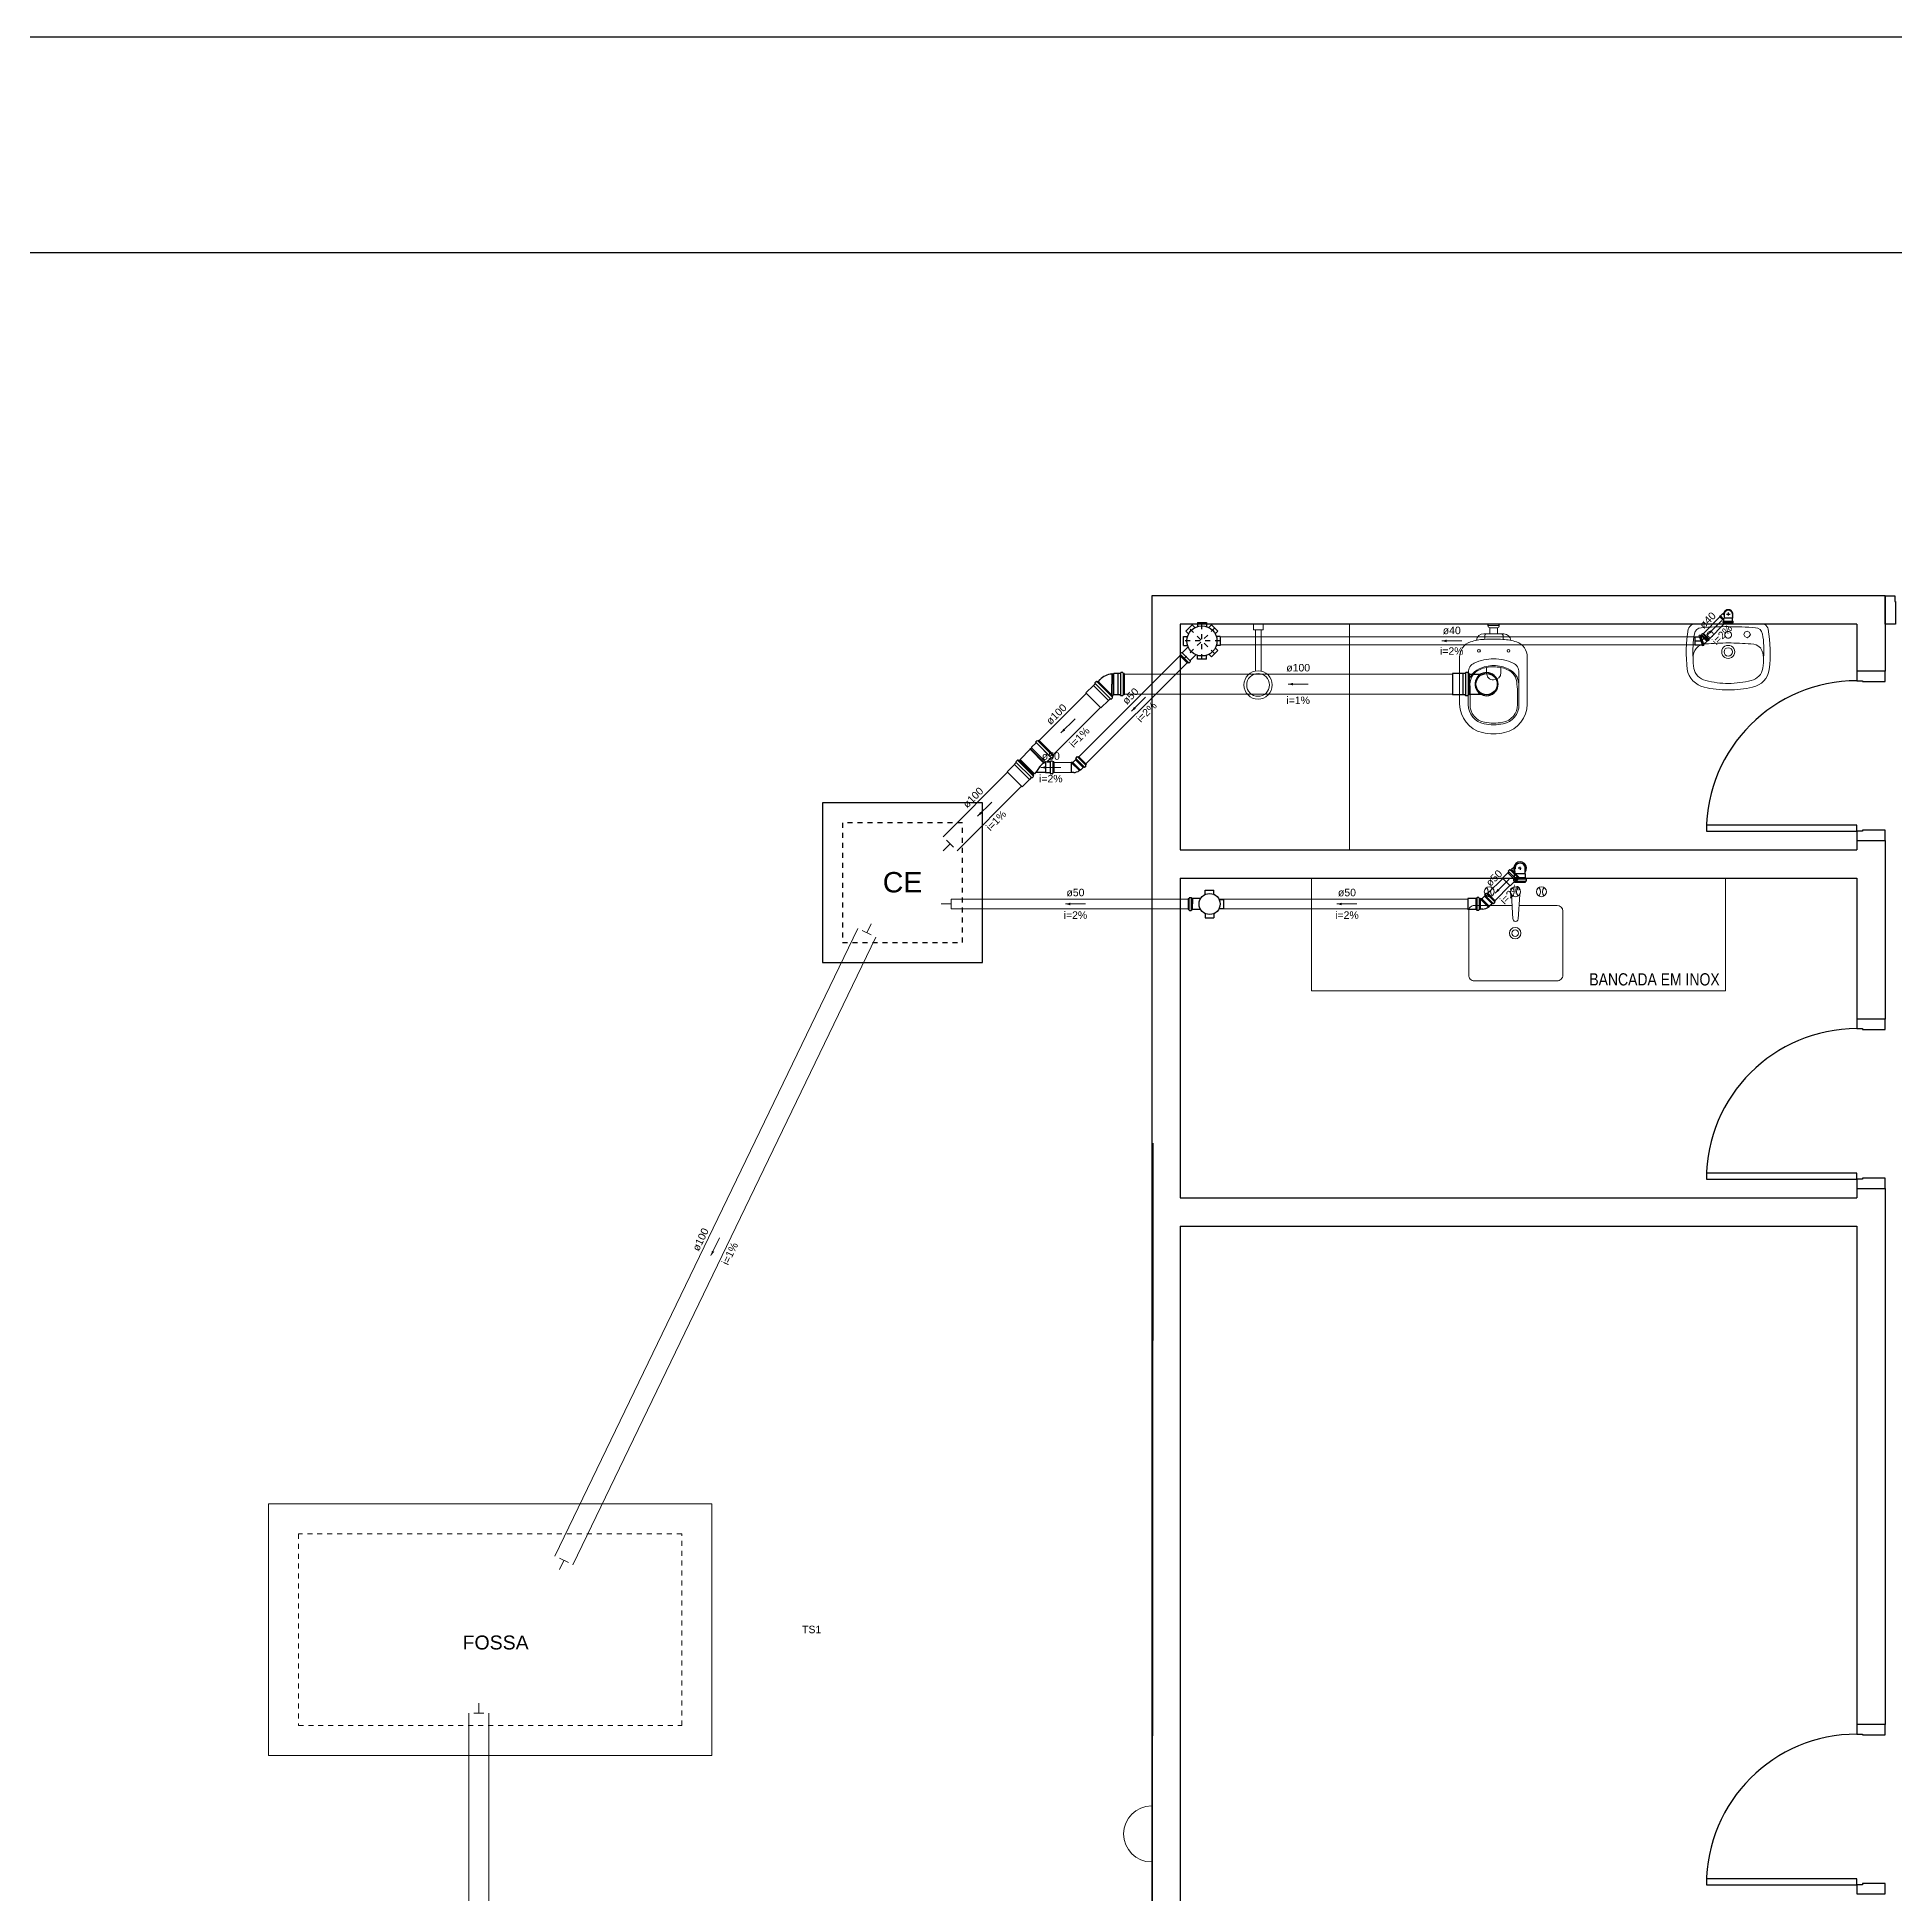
# Model space of a CAD drawing. Header units: millimetres. Extents: x 270 to 744, y -31 to 127.
# Drawn here: x 308.58 to 345.78, y 59.82 to 97.01 of the extents above; entities that cross this region are included whole.
import ezdxf

# ---------------------------------------------------------------- set-up
doc = ezdxf.new("R2010")
doc.units = ezdxf.units.MM
doc.header["$LTSCALE"] = 0.01
doc.header["$MEASUREMENT"] = 0
for name, pattern in [('DASHDOT', [25.4, 12.7, -6.35, 0, -6.35]), ('Dashed', [0.75, 0.5, -0.25]), ('DOT2', [3.175, 0, -3.175])]:
    doc.linetypes.add(name, pattern=pattern)
for name, color, linetype, lineweight in [('at_Entity', 7, 'Continuous', 9), ('Textos', 7, 'Continuous', 5), ('TQ-Condutos', 3, 'Continuous', 5), ('TQ-Conexões', 9, 'Continuous', 5), ('TQ-Sentido conduto', 9, 'Continuous', 5), ('TQ-Textos conduto', 7, 'Continuous', 5)]:
    doc.layers.add(name, color=color, linetype=linetype, lineweight=lineweight)
for name, color, linetype in [('FOLHA', 7, 'Continuous'), ('Layout_Equipamentos', 7, 'Continuous'), ('PAREDES', 8, 'Continuous'), ('PORTAS', 8, 'Continuous'), ('Simbolos', 5, 'Continuous'), ('Simbolos_int', 2, 'Continuous'), ('TEXTO01', 7, 'Continuous')]:
    doc.layers.add(name, color=color, linetype=linetype)
doc.styles.add('Arial', font='arial.ttf')
doc.styles.add('ArialNarrow', font='ARIALN.TTF')

# ---------------------------------------------------------------- blocks, each defined once
blk = doc.blocks.new('A3')
at = {"color": 15}
blk.add_lwpolyline([(0, 0), (420, 0), (420, 297), (0, 297)], close=True, dxfattribs=at)
at = {"color": 0}
blk.add_lwpolyline([(25, 10), (410, 10), (410, 287), (25, 287)], close=True, dxfattribs=at)

msp = doc.modelspace()

# ---------------------------------------------------------------- hatches: boundary and pattern name
at = {"layer": 'TQ-Sentido conduto', "linetype": 'Continuous'}
for points in [[(336.708, 84.914), (336.805, 84.888), (336.805, 84.94)], [(342.038, 85.04), (342.124, 85.09), (342.088, 85.126)], [(333.632, 84.048), (333.728, 84.022), (333.728, 84.074)], [(330.494, 83.505), (330.581, 83.555), (330.544, 83.592)], [(329.081, 83.072), (329.168, 83.122), (329.131, 83.158)], [(328.678, 82.379), (328.775, 82.353), (328.775, 82.405)], [(327.412, 81.403), (327.499, 81.453), (327.462, 81.489)], [(329.171, 79.644), (329.268, 79.618), (329.268, 79.67)], [(334.609, 79.644), (334.706, 79.618), (334.706, 79.67)], [(337.776, 79.86), (337.863, 79.91), (337.826, 79.947)], [(322.071, 72.6), (322.137, 72.676), (322.09, 72.698)]]:
    msp.add_hatch(color=256, dxfattribs=at).paths.add_polyline_path(points)

# ---------------------------------------------------------------- linework, layer by layer
at = {"layer": 'at_Entity'}
for p, q in [((330.901, 85.248), (330.901, 82.608)), ((330.901, 85.248), (330.901, 82.608)), ((334.857, 85.248), (334.857, 80.726)), ((337.632, 85.248), (337.871, 85.248)), ((337.636, 85.224), (337.859, 85.224)), ((341.732, 85.248), (342.45, 85.248)), ((342.211, 85.248), (342.92, 85.248)), ((342.45, 85.248), (343.176, 85.248)), ((337.951, 85.056), (337.552, 85.056)), ((337.568, 84.945), (337.568, 85.02)), ((337.672, 85.056), (337.672, 85.176)), ((337.672, 85.176), (337.823, 85.176)), ((337.823, 85.056), (337.823, 85.176)), ((337.935, 85.02), (337.935, 84.944)), ((342.043, 85.088), (342.019, 85.04)), ((342.019, 85.04), (342.043, 85)), ((342.083, 85.112), (342.043, 85.088)), ((342.043, 85), (342.083, 84.977)), ((342.131, 85.088), (342.083, 85.112)), ((342.083, 84.977), (342.131, 85)), ((342.147, 85.04), (342.131, 85.088)), ((342.131, 85), (342.147, 85.04)), ((342.777, 85.088), (342.761, 85.04)), ((342.761, 85.04), (342.777, 85)), ((342.825, 85.112), (342.777, 85.088)), ((342.777, 85), (342.825, 84.977)), ((342.865, 85.088), (342.825, 85.112)), ((342.825, 84.977), (342.865, 85)), ((342.888, 85.04), (342.865, 85.088)), ((342.865, 85), (342.888, 85.04)), ((337.066, 83.649), (337.066, 84.59)), ((338.421, 84.59), (338.421, 83.649)), ((337.606, 84.277), (337.606, 84.381)), ((337.893, 84.38), (337.893, 84.277)), ((330.901, 80.846), (330.901, 80.543)), ((330.901, 80.846), (330.901, 80.543)), ((330.901, 80.543), (330.901, 80.216)), ((330.901, 80.543), (330.901, 80.216)), ((330.901, 79.378), (330.901, 80.511)), ((330.901, 80.216), (330.901, 79.889)), ((330.901, 80.216), (330.901, 79.889)), ((334.099, 80.16), (334.099, 77.903)), ((342.393, 80.16), (342.393, 77.903)), ((330.901, 79.889), (330.901, 79.538)), ((330.901, 79.889), (330.901, 79.538)), ((330.901, 79.538), (330.901, 79.187)), ((330.901, 79.538), (330.901, 79.187)), ((330.901, 79.187), (330.901, 78.828)), ((330.901, 79.187), (330.901, 78.828)), ((334.099, 77.903), (342.393, 77.903)), ((330.901, 74.713), (330.901, 74.569)), ((330.901, 74.713), (330.901, 74.569)), ((330.901, 74.569), (330.901, 74.466)), ((330.901, 74.569), (330.901, 74.466)), ((330.901, 74.466), (330.901, 74.386)), ((330.901, 74.466), (330.901, 74.386)), ((330.901, 74.386), (330.901, 74.338)), ((330.901, 74.386), (330.901, 74.338)), ((330.901, 74.338), (330.901, 74.322)), ((330.901, 74.338), (330.901, 74.322)), ((330.901, 74.322), (330.901, 71.682)), ((330.901, 74.322), (330.901, 71.682)), ((330.901, 71.116), (330.901, 69.234)), ((330.901, 71.116), (330.901, 69.234)), ((330.901, 60.446), (330.901, 61.578))]:
    msp.add_line(p, q, dxfattribs=at)
at = {"layer": 'at_Entity', "color": 7}
for p, q in [((332.937, 85.136), (332.937, 85.248)), ((332.937, 85.248), (333.128, 85.248)), ((333.128, 85.248), (333.128, 85.136)), ((333.128, 85.136), (332.937, 85.136)), ((332.977, 84.306), (332.977, 85.136)), ((333.088, 85.136), (332.977, 85.136)), ((333.088, 84.306), (333.088, 85.136)), ((338.102, 79.835), (338.134, 79.343)), ((338.269, 79.835), (338.238, 79.343)), ((337.248, 78.218), (337.248, 79.503)), ((337.36, 79.614), (338.118, 79.614)), ((338.253, 79.614), (339.02, 79.614)), ((339.131, 78.218), (339.131, 79.503)), ((337.36, 78.106), (339.02, 78.106))]:
    msp.add_line(p, q, dxfattribs=at)
at = {"layer": 'at_Entity'}
for centre, radius, start, end in [((337.672, 85.212), 0.0359, 180, 270), ((337.823, 85.212), 0.0359, 270, 0), ((341.829, 85.08), 0.197, 121.07, 159.4583), ((343.104, 85.119), 0.145, 11.4307, 62.1327), ((337.385, 84.591), 0.319, 109.0789, 180.1997), ((337.588, 84.008), 0.937, 92.0489, 109.145), ((337.548, 84.909), 0.147, 88.4183, 173.4493), ((337.743, 79.688), 5.26, 87.9511, 92.0489), ((337.604, 85.02), 0.0359, 90, 180), ((337.899, 85.02), 0.0359, 360, 90), ((337.9, 84.01), 0.934, 70.8427, 88.1091), ((337.947, 84.91), 0.146, 5.5755, 88.6298), ((338.102, 84.591), 0.319, 359.8003, 70.9211), ((344.446, 84.67), 2.841, 170.3071, 186.5866), ((344.051, 84.684), 2.313, 170.7585, 182.6769), ((341.912, 85.034), 0.145, 94.3873, 171.2442), ((341.994, 84.602), 0.251, 90.5513, 139.6562), ((342.422, 78.734), 6.466, 89.7897, 94.6247), ((342.458, 79.315), 5.558, 90.0609, 94.8104), ((342.446, 85.036), 0.0678, 150.0128, 209.9872), ((342.446, 85.036), 0.0678, 89.9633, 149.9809), ((342.446, 85.036), 0.0677, 209.9602, 270), ((342.446, 78.118), 7.081, 85.5856, 90), ((342.446, 85.036), 0.0677, 29.9602, 90), ((342.446, 85.036), 0.0678, 269.9633, 329.9809), ((342.446, 79.775), 5.098, 84.9049, 89.9792), ((342.446, 85.036), 0.0678, 330.0128, 29.9872), ((342.912, 84.615), 0.238, 39.2453, 93.2268), ((342.983, 85.027), 0.151, 9.6072, 86.886), ((341.461, 84.751), 1.698, 354.2028, 10.218), ((340.449, 84.669), 2.838, 353.4235, 9.7209), ((337.445, 84.287), 0.203, 114.961, 180.9064), ((337.748, 83.636), 0.921, 90, 114.9606), ((337.453, 84.717), 0.0279, 90, 180), ((337.453, 84.717), 0.0279, 180, 270), ((337.453, 84.717), 0.0279, 360, 90), ((337.453, 84.717), 0.0279, 270, 0), ((337.748, 83.636), 0.921, 65.0391, 90.0003), ((338.043, 84.717), 0.0279, 90, 180), ((338.043, 84.717), 0.0279, 180, 270), ((338.043, 84.717), 0.0279, 360, 90), ((338.043, 84.717), 0.0279, 270, 0), ((338.051, 84.287), 0.203, 359.0936, 65.039), ((342.01, 84.592), 0.27, 140.4003, 183.3975), ((342.912, 84.539), 1.172, 178.1735, 188.6779), ((342.446, 84.693), 0.132, 150.0032, 209.9968), ((342.446, 84.693), 0.132, 90.0007, 150.0032), ((342.446, 84.693), 0.132, 210.0071, 270), ((342.446, 84.693), 0.0837, 90, 180), ((342.446, 84.693), 0.0837, 180, 270), ((342.446, 84.693), 0.132, 30.0071, 90), ((342.446, 84.693), 0.0837, 0, 89.9903), ((342.446, 84.693), 0.0837, 270, 0), ((342.446, 84.693), 0.132, 270.0007, 330.0032), ((342.446, 84.693), 0.132, 330.0032, 29.9968), ((342.856, 84.595), 0.294, 357.1606, 35.3475), ((341.949, 84.538), 1.202, 351.8304, 2.0054), ((303.916, 84.179), 33.325, 359.0717, 0.1879), ((337.598, 84.026), 0.358, 113.5727, 176.7329), ((337.588, 84.047), 0.315, 110.863, 180.2362), ((337.733, 83.786), 0.633, 88.7182, 116.1404), ((337.708, 83.804), 0.586, 100.3133, 113.389), ((337.748, 83.641), 0.754, 90, 101.0171), ((337.74, 84.268), 0.134, 176.0445, 272.3446), ((337.746, 84.281), 0.148, 270.0027, 0), ((337.762, 83.786), 0.633, 63.8614, 91.28), ((337.748, 83.641), 0.753, 78.9807, 90.0022), ((337.831, 83.987), 0.398, 63.0017, 81.1951), ((337.899, 84.047), 0.315, 359.7638, 69.1369), ((337.902, 84.031), 0.351, 2.4426, 66.7336), ((372.724, 83.96), 34.471, 179.4622, 180.5333), ((342.059, 84.422), 0.443, 190.0557, 257.486), ((342.065, 84.433), 0.319, 192.7191, 257.0539), ((342.502, 86.232), 2.173, 256.4962, 268.6476), ((342.4, 86.217), 2.157, 271.3034, 283.5421), ((342.846, 84.411), 0.295, 281.6163, 351.5806), ((342.855, 84.4), 0.417, 280.4075, 352.2804), ((315.949, 83.746), 21.326, 359.7103, 0.8057), ((335.773, 83.795), 2.454, 356.3513, 5.878), ((342.405, 85.718), 1.785, 255.5781, 271.302), ((342.487, 85.721), 1.787, 268.6585, 284.3632), ((337.652, 83.649), 0.586, 180.0055, 257.2943), ((337.634, 83.642), 0.397, 180.4233, 258.8896), ((337.626, 83.629), 0.351, 178.5002, 259.6559), ((337.867, 83.633), 0.355, 280.5689, 0.9284), ((337.867, 83.633), 0.387, 280.5688, 0.9284), ((337.835, 83.649), 0.586, 282.7128, 359.9983), ((337.744, 84.155), 1.101, 258.435, 281.5683), ((337.748, 84.276), 1.041, 259.4366, 269.9996), ((337.746, 84.268), 1.001, 259.4366, 270.0028), ((337.744, 84.322), 1.056, 270.136, 280.2849), ((337.748, 84.275), 1.04, 270, 280.577), ((330.897, 61.016), 0.562, 90, 180), ((330.897, 61.016), 0.562, 180, 270)]:
    msp.add_arc(centre, radius, start, end, dxfattribs=at)
at = {"layer": 'at_Entity', "color": 7}
for centre, radius, start, end in [((333.028, 84.031), 0.283, 90, 180), ((333.028, 84.031), 0.227, 90, 180), ((333.028, 84.031), 0.283, 360, 90), ((333.028, 84.031), 0.227, 360, 90), ((333.028, 84.031), 0.283, 180, 270), ((333.028, 84.031), 0.227, 180, 270), ((333.028, 84.031), 0.227, 270, 0), ((333.028, 84.031), 0.283, 270, 0), ((337.659, 79.89), 0.0997, 90, 180), ((337.659, 79.89), 0.0997, 180, 270), ((337.507, 79.89), 0.132, 318.9936, 41.0064), ((337.659, 79.89), 0.0997, 0, 90), ((337.659, 79.89), 0.0997, 270, 0), ((337.819, 79.89), 0.132, 138.7903, 221.2097), ((338.186, 79.89), 0.0997, 90, 180), ((338.186, 79.89), 0.0997, 180, 270), ((338.026, 79.89), 0.132, 321.4273, 38.5727), ((338.186, 79.89), 0.0997, 0, 90), ((338.186, 79.89), 0.0997, 270, 0), ((338.337, 79.89), 0.132, 139.5318, 220.4682), ((338.704, 79.89), 0.0997, 90, 180), ((338.704, 79.89), 0.0997, 180, 270), ((338.553, 79.89), 0.132, 318.8837, 41.1163), ((338.704, 79.89), 0.0997, 0, 90), ((338.704, 79.89), 0.0997, 270, 0), ((338.856, 79.89), 0.132, 138.6915, 221.3085), ((337.357, 79.505), 0.109, 88.5159, 181.4841), ((338.186, 79.347), 0.0519, 180.6922, 240.7066), ((338.186, 79.347), 0.0519, 240.7069, 300.7211), ((338.186, 79.347), 0.0519, 300.7215, 0.7361), ((339.016, 79.499), 0.116, 0.0055, 90), ((338.178, 79.06), 0.116, 90, 180), ((338.178, 79.06), 0.116, 180, 270), ((338.178, 79.06), 0.0678, 90, 180), ((338.178, 79.06), 0.0678, 180, 270), ((338.178, 79.06), 0.116, 0, 90), ((338.178, 79.06), 0.0678, 0, 90), ((338.178, 79.06), 0.0678, 270, 0), ((338.178, 79.06), 0.116, 270, 0), ((337.357, 78.215), 0.109, 178.5159, 271.4841), ((339.022, 78.215), 0.109, 268.5159, 1.4841)]:
    msp.add_arc(centre, radius, start, end, dxfattribs=at)
at = {"layer": 'Layout_Equipamentos'}
for p, q in [((337.636, 85.212), (337.636, 85.248)), ((337.859, 85.212), (337.859, 85.248))]:
    msp.add_line(p, q, dxfattribs=at)
at = {"layer": 'PAREDES'}
for p, q in [((345.591, 85.814), (330.901, 85.814)), ((330.901, 85.814), (330.901, 58.875)), ((345.591, 85.814), (345.591, 84.307)), ((345.024, 85.248), (331.467, 85.248)), ((331.467, 85.248), (331.467, 80.726)), ((345.024, 85.248), (345.024, 84.309)), ((345.024, 80.917), (345.024, 80.726)), ((345.591, 80.917), (345.591, 77.337)), ((331.467, 80.726), (345.024, 80.726)), ((331.467, 80.16), (331.467, 73.756)), ((331.467, 80.16), (345.024, 80.16)), ((345.024, 80.16), (345.024, 77.339)), ((330.923, 74.855), (330.901, 46.633)), ((331.467, 73.756), (345.024, 73.756)), ((345.024, 73.947), (345.024, 73.756)), ((345.591, 73.947), (345.591, 63.205)), ((331.467, 73.19), (331.467, 59.624)), ((331.467, 73.19), (345.024, 73.19)), ((345.024, 73.19), (345.024, 63.207))]:
    msp.add_line(p, q, dxfattribs=at)
at = {"layer": 'PORTAS'}
for points in [[(345.782, 85.814), (345.782, 85.703), (345.798, 85.703), (345.798, 85.248), (345.591, 85.248), (345.591, 85.814), (345.782, 85.814)], [(345.591, 84.101), (345.591, 84.309), (345.024, 84.309), (345.024, 84.117), (345.136, 84.117), (345.136, 84.101), (345.591, 84.101)], [(345.024, 81.101), (345.024, 81.221), (342.008, 81.221), (342.008, 81.101), (345.024, 81.101)], [(345.024, 80.917), (345.591, 80.917), (345.591, 81.125), (345.136, 81.125), (345.136, 81.101), (345.024, 81.101), (345.024, 80.917)], [(345.591, 77.131), (345.591, 77.339), (345.024, 77.339), (345.024, 77.147), (345.136, 77.147), (345.136, 77.131), (345.591, 77.131)], [(345.024, 74.131), (345.024, 74.251), (342.008, 74.251), (342.008, 74.131), (345.024, 74.131)], [(345.024, 73.947), (345.591, 73.947), (345.591, 74.155), (345.136, 74.155), (345.136, 74.131), (345.024, 74.131), (345.024, 73.947)], [(345.591, 63), (345.591, 63.207), (345.024, 63.207), (345.024, 63.016), (345.136, 63.016), (345.136, 63), (345.591, 63)], [(345.024, 59.999), (345.024, 60.119), (342.008, 60.119), (342.008, 59.999), (345.024, 59.999)], [(345.024, 59.816), (345.591, 59.816), (345.591, 60.023), (345.136, 60.023), (345.136, 59.999), (345.024, 59.999), (345.024, 59.816)]]:
    msp.add_lwpolyline(points, dxfattribs=at)
for centre in [(345.024, 81.101), (345.024, 74.131), (345.024, 59.999)]:
    msp.add_arc(centre, 3.016, 90, 180, dxfattribs=at)
at = {"layer": 'Simbolos'}
for p, q in [((331.581, 85.109), (331.708, 85.237)), ((331.708, 85.237), (331.763, 85.182)), ((331.814, 85.28), (331.814, 85.202)), ((331.814, 85.28), (331.994, 85.28)), ((331.994, 85.28), (331.994, 85.202)), ((332.099, 85.237), (332.044, 85.182)), ((332.099, 85.237), (332.226, 85.109)), ((342.271, 85.402), (342.282, 85.413)), ((342.271, 85.402), (342.358, 85.315)), ((342.282, 85.413), (342.288, 85.413)), ((342.288, 85.413), (342.33, 85.456)), ((342.33, 85.456), (342.337, 85.456)), ((342.36, 85.478), (342.337, 85.456)), ((342.346, 85.281), (342.346, 85.301)), ((342.349, 85.305), (342.354, 85.305)), ((342.349, 85.278), (342.355, 85.276)), ((342.358, 85.366), (342.363, 85.371)), ((342.358, 85.309), (342.358, 85.366)), ((342.358, 85.26), (342.358, 85.272)), ((342.358, 85.26), (342.534, 85.26)), ((342.363, 85.448), (342.363, 85.409)), ((342.363, 85.409), (342.363, 85.371)), ((342.528, 85.448), (342.528, 85.409)), ((342.528, 85.409), (342.528, 85.371)), ((342.534, 85.366), (342.528, 85.371)), ((342.534, 85.309), (342.534, 85.366)), ((342.534, 85.26), (342.534, 85.272)), ((342.543, 85.278), (342.537, 85.276)), ((342.542, 85.305), (342.538, 85.305)), ((342.546, 85.281), (342.546, 85.301)), ((331.538, 85.004), (331.615, 85.004)), ((331.538, 84.824), (331.538, 85.004)), ((331.581, 85.109), (331.636, 85.054)), ((332.226, 85.109), (332.171, 85.054)), ((332.27, 85.004), (332.192, 85.004)), ((332.27, 85.004), (332.27, 84.824)), ((341.775, 84.994), (341.775, 84.834)), ((341.775, 84.994), (341.869, 84.994)), ((341.775, 84.834), (341.922, 84.834)), ((341.89, 85.03), (341.861, 85.02)), ((341.869, 84.994), (341.861, 85.02)), ((341.869, 84.994), (341.927, 84.819)), ((341.898, 85.004), (341.89, 85.03)), ((341.898, 85.004), (341.956, 84.829)), ((341.906, 85.022), (341.92, 85.036)), ((341.906, 85.022), (342.02, 84.908)), ((341.909, 85.025), (342.023, 84.911)), ((341.911, 85.045), (341.928, 85.062)), ((342.044, 84.913), (341.911, 85.045)), ((341.928, 85.062), (342.061, 84.93)), ((341.937, 85.053), (341.949, 85.065)), ((342.063, 84.95), (341.949, 85.065)), ((341.952, 84.84), (342.034, 84.922)), ((342.061, 84.93), (342.044, 84.913)), ((342.051, 84.939), (342.063, 84.95)), ((331.46, 84.625), (331.472, 84.638)), ((331.615, 84.471), (331.46, 84.625)), ((331.467, 84.658), (331.492, 84.683)), ((331.467, 84.653), (331.473, 84.642)), ((331.498, 84.683), (331.506, 84.676)), ((331.511, 84.676), (331.627, 84.793)), ((331.538, 84.824), (331.615, 84.824)), ((331.615, 84.471), (331.627, 84.483)), ((331.642, 84.477), (331.632, 84.484)), ((331.647, 84.478), (331.672, 84.503)), ((331.666, 84.522), (331.782, 84.638)), ((331.672, 84.508), (331.666, 84.516)), ((331.814, 84.548), (331.814, 84.626)), ((331.994, 84.548), (331.814, 84.548)), ((331.994, 84.548), (331.994, 84.626)), ((332.099, 84.592), (332.044, 84.647)), ((332.226, 84.719), (332.099, 84.592)), ((332.226, 84.719), (332.171, 84.774)), ((332.27, 84.824), (332.192, 84.824)), ((341.927, 84.819), (341.956, 84.829)), ((329.785, 84.102), (329.758, 84.075)), ((329.79, 84.102), (329.8, 84.096)), ((329.818, 84.11), (329.805, 84.097)), ((329.818, 84.11), (330.119, 83.808)), ((329.862, 84.14), (329.825, 84.103)), ((330.096, 84.251), (330.097, 84.257)), ((330.108, 84.257), (330.097, 84.257)), ((330.109, 84.251), (330.108, 84.257)), ((330.134, 84.251), (330.109, 84.251)), ((330.109, 84.251), (330.109, 84.048)), ((330.143, 84.26), (330.134, 84.251)), ((330.222, 84.26), (330.143, 84.26)), ((330.223, 84.261), (330.222, 84.26)), ((330.271, 84.261), (330.223, 84.261)), ((330.276, 84.275), (330.275, 84.264)), ((330.318, 84.278), (330.28, 84.278)), ((330.321, 84.275), (330.325, 84.264)), ((330.346, 84.261), (330.328, 84.261)), ((330.346, 84.261), (330.346, 83.835)), ((337.131, 84.26), (336.922, 84.26)), ((337.132, 84.261), (337.131, 84.26)), ((337.18, 84.261), (337.132, 84.261)), ((337.185, 84.275), (337.184, 84.264)), ((337.227, 84.278), (337.189, 84.278)), ((337.231, 84.275), (337.234, 84.264)), ((337.256, 84.261), (337.238, 84.261)), ((337.256, 84.261), (337.256, 83.835)), ((337.256, 84.251), (337.497, 84.251)), ((329.73, 84.021), (329.582, 83.873)), ((329.764, 84.056), (329.73, 84.022)), ((329.73, 84.022), (329.73, 84.021)), ((329.758, 84.07), (329.765, 84.062)), ((330.03, 83.721), (329.882, 83.573)), ((330.031, 83.721), (330.03, 83.721)), ((330.066, 83.755), (330.031, 83.721)), ((330.079, 83.749), (330.071, 83.755)), ((330.111, 83.776), (330.084, 83.749)), ((330.119, 83.808), (330.106, 83.796)), ((330.112, 83.78), (330.106, 83.791)), ((330.133, 83.837), (330.112, 83.815)), ((330.143, 83.836), (330.142, 83.837)), ((330.222, 83.836), (330.143, 83.836)), ((330.223, 83.835), (330.222, 83.836)), ((330.271, 83.835), (330.223, 83.835)), ((330.276, 83.821), (330.275, 83.831)), ((330.318, 83.817), (330.28, 83.817)), ((330.321, 83.82), (330.325, 83.832)), ((330.346, 83.835), (330.328, 83.835)), ((337.131, 83.836), (336.922, 83.836)), ((337.132, 83.835), (337.131, 83.836)), ((337.18, 83.835), (337.132, 83.835)), ((337.185, 83.821), (337.184, 83.831)), ((337.227, 83.817), (337.189, 83.817)), ((337.231, 83.82), (337.234, 83.832)), ((337.256, 83.835), (337.238, 83.835)), ((337.256, 83.845), (337.497, 83.845)), ((328.465, 82.744), (328.261, 82.541)), ((328.465, 82.743), (328.261, 82.539)), ((328.469, 82.757), (328.461, 82.749)), ((328.469, 82.756), (328.461, 82.748)), ((328.465, 82.744), (328.461, 82.749)), ((328.465, 82.743), (328.461, 82.748)), ((328.474, 82.753), (328.469, 82.757)), ((328.474, 82.752), (328.469, 82.756)), ((328.491, 82.771), (328.474, 82.753)), ((328.491, 82.77), (328.474, 82.752)), ((328.582, 82.875), (328.491, 82.785)), ((328.582, 82.873), (328.491, 82.783)), ((328.491, 82.785), (328.491, 82.771)), ((328.491, 82.783), (328.491, 82.77)), ((328.602, 82.92), (328.575, 82.894)), ((328.602, 82.919), (328.575, 82.892)), ((328.575, 82.888), (328.582, 82.88)), ((328.575, 82.887), (328.582, 82.879)), ((328.607, 82.921), (328.617, 82.915)), ((328.607, 82.92), (328.617, 82.913)), ((328.635, 82.928), (328.622, 82.915)), ((328.635, 82.927), (328.622, 82.914)), ((328.635, 82.928), (328.936, 82.627)), ((328.635, 82.927), (328.936, 82.625)), ((328.936, 82.627), (328.923, 82.614)), ((328.936, 82.625), (328.923, 82.613)), ((328.929, 82.599), (328.923, 82.609)), ((328.929, 82.598), (328.923, 82.608)), ((328.15, 82.44), (328.002, 82.292)), ((328.184, 82.476), (328.15, 82.442)), ((328.15, 82.442), (328.15, 82.44)), ((328.205, 82.521), (328.178, 82.495)), ((328.178, 82.489), (328.184, 82.481)), ((328.21, 82.522), (328.22, 82.516)), ((328.237, 82.529), (328.225, 82.517)), ((328.237, 82.529), (328.539, 82.228)), ((328.261, 82.541), (328.549, 82.253)), ((328.261, 82.539), (328.549, 82.252)), ((328.539, 82.228), (328.526, 82.215)), ((328.574, 82.279), (328.549, 82.253)), ((328.574, 82.277), (328.549, 82.252)), ((328.77, 82.279), (328.574, 82.279)), ((328.77, 82.277), (328.574, 82.277)), ((328.778, 82.271), (328.77, 82.279)), ((328.778, 82.269), (328.77, 82.277)), ((328.864, 82.271), (328.778, 82.271)), ((328.864, 82.269), (328.778, 82.269)), ((328.883, 82.574), (328.805, 82.496)), ((328.883, 82.572), (328.805, 82.495)), ((328.864, 82.489), (328.808, 82.489)), ((328.864, 82.488), (328.808, 82.488)), ((328.869, 82.504), (328.868, 82.493)), ((328.869, 82.502), (328.868, 82.492)), ((328.869, 82.257), (328.868, 82.267)), ((328.869, 82.255), (328.868, 82.266)), ((328.908, 82.507), (328.873, 82.507)), ((328.908, 82.506), (328.873, 82.506)), ((328.908, 82.253), (328.873, 82.253)), ((328.908, 82.251), (328.873, 82.251)), ((328.896, 82.567), (328.888, 82.574)), ((328.896, 82.566), (328.888, 82.572)), ((328.928, 82.594), (328.901, 82.567)), ((328.928, 82.593), (328.901, 82.566)), ((328.912, 82.504), (328.915, 82.492)), ((328.912, 82.503), (328.915, 82.491)), ((328.912, 82.256), (328.915, 82.268)), ((328.912, 82.254), (328.915, 82.266)), ((328.936, 82.489), (328.919, 82.489)), ((328.936, 82.488), (328.919, 82.488)), ((328.936, 82.271), (328.919, 82.271)), ((328.936, 82.269), (328.919, 82.269)), ((328.936, 82.489), (328.936, 82.271)), ((328.936, 82.488), (328.936, 82.269)), ((329.318, 82.48), (329.286, 82.48)), ((329.336, 82.277), (329.286, 82.277)), ((329.37, 82.534), (329.322, 82.486)), ((329.322, 82.486), (329.322, 82.484)), ((329.383, 82.548), (329.37, 82.535)), ((329.37, 82.535), (329.37, 82.534)), ((329.401, 82.592), (329.376, 82.567)), ((329.376, 82.562), (329.383, 82.553)), ((329.406, 82.592), (329.417, 82.586)), ((329.434, 82.599), (329.422, 82.587)), ((329.589, 82.444), (329.434, 82.599)), ((329.449, 82.316), (329.454, 82.312)), ((329.462, 82.321), (329.454, 82.312)), ((329.465, 82.333), (329.458, 82.325)), ((329.458, 82.325), (329.462, 82.321)), ((329.476, 82.333), (329.465, 82.333)), ((329.523, 82.38), (329.476, 82.333)), ((329.524, 82.38), (329.523, 82.38)), ((329.537, 82.393), (329.524, 82.38)), ((329.551, 82.387), (329.543, 82.394)), ((329.581, 82.412), (329.556, 82.387)), ((329.589, 82.444), (329.576, 82.432)), ((329.582, 82.417), (329.576, 82.427)), ((328.45, 82.141), (328.302, 81.993)), ((328.451, 82.141), (328.45, 82.141)), ((328.485, 82.175), (328.451, 82.141)), ((328.499, 82.168), (328.491, 82.175)), ((328.531, 82.195), (328.504, 82.169)), ((328.531, 82.2), (328.525, 82.211)), ((338.15, 80.377), (338.107, 80.334)), ((338.032, 80.27), (337.922, 80.16)), ((338.046, 80.285), (338.032, 80.271)), ((338.032, 80.271), (338.032, 80.27)), ((338.064, 80.328), (338.039, 80.303)), ((338.039, 80.298), (338.046, 80.29)), ((338.069, 80.329), (338.08, 80.323)), ((338.186, 80.117), (338.076, 80.006)), ((338.097, 80.336), (338.085, 80.323)), ((338.097, 80.336), (338.252, 80.181)), ((338.148, 80.108), (338.148, 80.143)), ((338.151, 80.104), (338.163, 80.101)), ((338.152, 80.147), (338.163, 80.148)), ((338.166, 80.171), (338.167, 80.172)), ((338.166, 80.152), (338.166, 80.171)), ((338.166, 80.08), (338.166, 80.097)), ((338.166, 80.08), (338.385, 80.08)), ((338.167, 80.239), (338.174, 80.246)), ((338.167, 80.172), (338.167, 80.239)), ((338.174, 80.246), (338.174, 80.347)), ((338.187, 80.117), (338.186, 80.117)), ((338.2, 80.13), (338.187, 80.117)), ((338.214, 80.123), (338.206, 80.13)), ((338.244, 80.148), (338.219, 80.124)), ((338.252, 80.181), (338.239, 80.169)), ((338.245, 80.153), (338.239, 80.164)), ((338.377, 80.246), (338.377, 80.347)), ((338.384, 80.239), (338.377, 80.246)), ((338.384, 80.172), (338.384, 80.239)), ((338.385, 80.171), (338.384, 80.172)), ((338.385, 80.152), (338.385, 80.171)), ((338.385, 80.08), (338.385, 80.097)), ((338.4, 80.104), (338.388, 80.101)), ((338.399, 80.147), (338.389, 80.148)), ((338.403, 80.108), (338.403, 80.143)), ((331.627, 79.753), (331.627, 79.535)), ((331.627, 79.753), (331.644, 79.753)), ((331.651, 79.768), (331.648, 79.756)), ((331.655, 79.771), (331.69, 79.771)), ((331.694, 79.768), (331.695, 79.757)), ((331.699, 79.753), (331.717, 79.753)), ((331.717, 79.753), (331.718, 79.753)), ((331.877, 79.753), (331.718, 79.753)), ((331.971, 79.919), (332.145, 79.919)), ((331.971, 79.84), (331.971, 79.919)), ((332.145, 79.84), (332.145, 79.919)), ((332.254, 79.731), (332.333, 79.731)), ((332.333, 79.731), (332.333, 79.557)), ((337.386, 79.753), (337.23, 79.753)), ((337.387, 79.753), (337.386, 79.753)), ((337.405, 79.753), (337.387, 79.753)), ((337.41, 79.768), (337.409, 79.757)), ((337.449, 79.771), (337.414, 79.771)), ((337.453, 79.768), (337.456, 79.756)), ((337.478, 79.753), (337.46, 79.753)), ((337.478, 79.753), (337.478, 79.535)), ((337.51, 79.745), (337.478, 79.745)), ((337.561, 79.799), (337.514, 79.752)), ((337.514, 79.752), (337.514, 79.749)), ((337.575, 79.813), (337.561, 79.8)), ((337.561, 79.8), (337.561, 79.799)), ((337.593, 79.857), (337.568, 79.832)), ((337.568, 79.827), (337.575, 79.819)), ((337.598, 79.858), (337.609, 79.852)), ((337.626, 79.865), (337.613, 79.852)), ((337.78, 79.71), (337.626, 79.865)), ((337.715, 79.646), (337.667, 79.598)), ((337.716, 79.646), (337.715, 79.646)), ((337.729, 79.659), (337.716, 79.646)), ((337.743, 79.652), (337.735, 79.659)), ((337.773, 79.677), (337.748, 79.652)), ((337.774, 79.682), (337.767, 79.693)), ((337.78, 79.71), (337.768, 79.698)), ((331.627, 79.535), (331.644, 79.535)), ((331.651, 79.52), (331.648, 79.532)), ((331.655, 79.517), (331.69, 79.517)), ((331.694, 79.521), (331.695, 79.531)), ((331.699, 79.535), (331.717, 79.535)), ((331.717, 79.535), (331.718, 79.535)), ((331.877, 79.535), (331.718, 79.535)), ((331.971, 79.448), (331.971, 79.369)), ((331.971, 79.369), (332.145, 79.369)), ((332.145, 79.448), (332.145, 79.369)), ((332.254, 79.557), (332.333, 79.557)), ((337.386, 79.535), (337.23, 79.535)), ((337.387, 79.535), (337.386, 79.535)), ((337.405, 79.535), (337.387, 79.535)), ((337.41, 79.521), (337.409, 79.531)), ((337.449, 79.517), (337.414, 79.517)), ((337.453, 79.52), (337.456, 79.532)), ((337.478, 79.535), (337.46, 79.535)), ((337.527, 79.543), (337.478, 79.543)), ((337.641, 79.582), (337.645, 79.578)), ((337.654, 79.586), (337.645, 79.578)), ((337.657, 79.598), (337.65, 79.591)), ((337.65, 79.591), (337.654, 79.586)), ((337.667, 79.598), (337.657, 79.598))]:
    msp.add_line(p, q, dxfattribs=at)
at = {"layer": 'Simbolos', "linetype": 'Continuous'}
msp.add_lwpolyline([(324.308, 78.471), (327.508, 78.471), (327.508, 81.671), (324.308, 81.671), (324.308, 78.471), (324.308, 78.471)], dxfattribs=at)
at = {"layer": 'Simbolos'}
for centre, radius in [((331.904, 84.914), 0.302), ((332.058, 79.644), 0.211)]:
    msp.add_circle(centre, radius, dxfattribs=at)
for centre, radius, start, end in [((342.35, 85.301), 0.004, 95, 180), ((342.35, 85.281), 0.004, 180, 255), ((342.354, 85.309), 0.004, 275, 0), ((342.354, 85.272), 0.004, 0, 75), ((342.446, 85.448), 0.0823, 0, 180), ((342.538, 85.309), 0.004, 180, 265), ((342.538, 85.272), 0.004, 105, 180), ((342.542, 85.301), 0.004, 0, 85), ((342.542, 85.281), 0.004, 285, 0), ((331.47, 84.655), 0.004, 135, 210), ((331.469, 84.64), 0.004, 315, 30), ((331.495, 84.68), 0.004, 50, 135), ((331.508, 84.679), 0.004, 230, 315), ((331.63, 84.48), 0.004, 60, 135), ((331.645, 84.481), 0.004, 240, 315), ((331.669, 84.519), 0.004, 135, 220), ((331.669, 84.506), 0.004, 315, 40), ((329.788, 84.099), 0.004, 60, 135), ((329.802, 84.1), 0.004, 240, 315), ((330.138, 83.864), 0.389, 96.0987, 135), ((330.271, 84.265), 0.004, 270, 355), ((330.28, 84.274), 0.004, 90, 175), ((330.318, 84.274), 0.004, 15, 90), ((330.328, 84.265), 0.004, 195, 270), ((337.18, 84.265), 0.004, 270, 355), ((337.189, 84.274), 0.004, 90, 175), ((337.227, 84.274), 0.004, 15, 90), ((337.238, 84.265), 0.004, 195, 270), ((337.606, 84.048), 0.231, 118.215, 241.785), ((337.606, 84.048), 0.231, 241.785, 118.215), ((329.761, 84.072), 0.004, 135, 220), ((329.762, 84.059), 0.004, 315, 40), ((330.068, 83.752), 0.004, 50, 135), ((330.081, 83.752), 0.004, 230, 315), ((330.109, 83.793), 0.004, 135, 210), ((330.108, 83.778), 0.004, 315, 30), ((330.138, 83.832), 0.006, 45, 135), ((330.271, 83.831), 0.004, 5, 90), ((330.28, 83.821), 0.004, 185, 270), ((330.318, 83.821), 0.004, 270, 345), ((330.328, 83.831), 0.004, 90, 165), ((337.18, 83.831), 0.004, 5, 90), ((337.189, 83.821), 0.004, 185, 270), ((337.227, 83.821), 0.004, 270, 345), ((337.238, 83.831), 0.004, 90, 165), ((328.578, 82.891), 0.004, 135, 220), ((328.578, 82.889), 0.004, 135, 220), ((328.579, 82.878), 0.004, 315, 40), ((328.579, 82.876), 0.004, 315, 40), ((328.605, 82.917), 0.004, 60, 135), ((328.605, 82.916), 0.004, 60, 135), ((328.619, 82.918), 0.004, 240, 315), ((328.619, 82.917), 0.004, 240, 315), ((328.926, 82.611), 0.004, 135, 210), ((328.926, 82.61), 0.004, 135, 210), ((328.181, 82.492), 0.004, 135, 220), ((328.181, 82.479), 0.004, 315, 40), ((328.208, 82.519), 0.004, 60, 135), ((328.222, 82.52), 0.004, 240, 315), ((328.577, 82.276), 0.004, 79.2682, 135), ((328.577, 82.274), 0.004, 79.2682, 135), ((328.808, 82.493), 0.004, 135, 270), ((328.808, 82.492), 0.004, 135, 270), ((328.864, 82.493), 0.004, 270, 355), ((328.864, 82.492), 0.004, 270, 355), ((328.864, 82.267), 0.004, 5, 90), ((328.864, 82.265), 0.004, 5, 90), ((328.873, 82.503), 0.004, 90, 175), ((328.873, 82.502), 0.004, 90, 175), ((328.873, 82.257), 0.004, 185, 270), ((328.873, 82.255), 0.004, 185, 270), ((328.886, 82.571), 0.004, 50, 135), ((328.886, 82.569), 0.004, 50, 135), ((328.899, 82.57), 0.004, 230, 315), ((328.899, 82.569), 0.004, 230, 315), ((328.908, 82.503), 0.004, 15, 90), ((328.908, 82.502), 0.004, 15, 90), ((328.908, 82.257), 0.004, 270, 345), ((328.908, 82.255), 0.004, 270, 345), ((328.919, 82.493), 0.004, 195, 270), ((328.919, 82.492), 0.004, 195, 270), ((328.919, 82.267), 0.004, 90, 165), ((328.919, 82.265), 0.004, 90, 165), ((328.925, 82.597), 0.004, 315, 30), ((328.925, 82.596), 0.004, 315, 30), ((329.318, 82.484), 0.004, 270, 0), ((329.334, 82.467), 0.189, 270.444, 307.3977), ((329.379, 82.564), 0.004, 135, 220), ((329.38, 82.551), 0.004, 315, 40), ((329.404, 82.589), 0.004, 60, 135), ((329.419, 82.59), 0.004, 240, 315), ((329.54, 82.39), 0.004, 50, 135), ((329.554, 82.39), 0.004, 230, 315), ((329.579, 82.429), 0.004, 135, 210), ((329.578, 82.415), 0.004, 315, 30), ((328.488, 82.172), 0.004, 50, 135), ((328.501, 82.171), 0.004, 230, 315), ((328.529, 82.213), 0.004, 135, 210), ((328.528, 82.198), 0.004, 315, 30), ((338.276, 80.36), 0.102, 352.826, 187.174), ((338.042, 80.301), 0.004, 135, 220), ((338.043, 80.287), 0.004, 315, 40), ((338.067, 80.325), 0.004, 60, 135), ((338.082, 80.326), 0.004, 240, 315), ((338.152, 80.143), 0.004, 95, 180), ((338.152, 80.108), 0.004, 180, 255), ((338.162, 80.152), 0.004, 275, 0), ((338.162, 80.097), 0.004, 0, 75), ((338.203, 80.127), 0.004, 50, 135), ((338.216, 80.126), 0.004, 230, 315), ((338.242, 80.166), 0.004, 135, 210), ((338.241, 80.151), 0.004, 315, 30), ((338.389, 80.152), 0.004, 180, 265), ((338.389, 80.097), 0.004, 105, 180), ((338.399, 80.143), 0.004, 0, 85), ((338.399, 80.108), 0.004, 285, 0), ((331.644, 79.757), 0.004, 270, 345), ((331.655, 79.767), 0.004, 90, 165), ((331.69, 79.767), 0.004, 5, 90), ((331.699, 79.757), 0.004, 185, 270), ((331.965, 79.84), 0.006, 295.41, 0), ((332.151, 79.84), 0.006, 180, 244.5897), ((332.254, 79.737), 0.006, 205.4103, 270), ((337.405, 79.757), 0.004, 270, 355), ((337.414, 79.767), 0.004, 90, 175), ((337.449, 79.767), 0.004, 15, 90), ((337.46, 79.757), 0.004, 195, 270), ((337.51, 79.75), 0.004, 270, 0), ((337.571, 79.83), 0.004, 135, 220), ((337.572, 79.816), 0.004, 315, 40), ((337.596, 79.854), 0.004, 60, 135), ((337.611, 79.855), 0.004, 240, 315), ((337.732, 79.656), 0.004, 50, 135), ((337.745, 79.655), 0.004, 230, 315), ((337.771, 79.695), 0.004, 135, 210), ((337.77, 79.68), 0.004, 315, 30), ((331.644, 79.531), 0.004, 15, 90), ((331.655, 79.521), 0.004, 195, 270), ((331.69, 79.521), 0.004, 270, 355), ((331.699, 79.531), 0.004, 90, 175), ((331.965, 79.448), 0.006, 0, 64.59), ((332.151, 79.448), 0.006, 115.41, 180), ((332.254, 79.551), 0.006, 90, 154.59), ((337.405, 79.531), 0.004, 5, 90), ((337.414, 79.521), 0.004, 185, 270), ((337.449, 79.521), 0.004, 270, 345), ((337.46, 79.531), 0.004, 90, 165), ((337.526, 79.732), 0.189, 270.444, 307.3977)]:
    msp.add_arc(centre, radius, start, end, dxfattribs=at)
at = {"layer": 'Simbolos_int', "linetype": 'DASHDOT', "ltscale": 0.05}
for p, q in [((331.904, 84.548), (331.904, 85.28)), ((332.162, 85.173), (331.537, 84.548)), ((332.27, 84.914), (331.538, 84.914)), ((332.162, 84.655), (331.645, 85.173))]:
    msp.add_line(p, q, dxfattribs=at)
at = {"layer": 'Simbolos_int'}
for p, q in [((342.288, 85.413), (342.358, 85.344)), ((342.337, 85.456), (342.355, 85.438)), ((342.534, 85.305), (342.358, 85.305)), ((342.534, 85.275), (342.358, 85.275)), ((342.528, 85.371), (342.363, 85.371)), ((342.413, 85.448), (342.481, 85.448)), ((342.446, 85.48), (342.446, 85.422)), ((341.775, 84.914), (341.912, 84.914)), ((341.869, 84.994), (341.878, 84.994)), ((341.878, 84.994), (341.896, 85.012)), ((341.912, 84.914), (342.006, 85.008)), ((331.629, 84.485), (331.474, 84.64)), ((331.663, 84.519), (331.509, 84.674)), ((329.803, 84.095), (330.104, 83.794)), ((330.112, 83.815), (329.825, 84.103)), ((330.097, 84.257), (330.097, 84.048)), ((330.108, 84.257), (330.108, 84.048)), ((330.134, 84.251), (330.134, 83.837)), ((330.223, 84.261), (330.223, 83.835)), ((330.275, 84.261), (330.275, 83.835)), ((330.325, 84.261), (330.325, 83.835)), ((336.922, 84.26), (336.922, 83.836)), ((337.131, 84.26), (337.131, 83.836)), ((337.184, 84.261), (337.184, 83.835)), ((337.235, 84.261), (337.235, 83.835)), ((337.256, 84.251), (337.256, 83.845)), ((329.582, 83.873), (329.882, 83.573)), ((329.73, 84.021), (330.03, 83.721)), ((329.767, 84.059), (330.068, 83.758)), ((330.097, 83.83), (330.097, 84.048)), ((330.108, 83.834), (330.108, 84.048)), ((330.109, 83.824), (330.109, 84.048)), ((328.741, 82.468), (328.465, 82.744)), ((328.741, 82.467), (328.465, 82.743)), ((328.753, 82.474), (328.474, 82.753)), ((328.753, 82.473), (328.474, 82.752)), ((328.778, 82.484), (328.491, 82.771)), ((328.778, 82.483), (328.491, 82.77)), ((328.584, 82.877), (328.885, 82.576)), ((328.584, 82.876), (328.885, 82.575)), ((328.62, 82.913), (328.921, 82.612)), ((328.62, 82.912), (328.921, 82.611)), ((328.002, 82.292), (328.302, 81.993)), ((328.15, 82.44), (328.45, 82.141)), ((328.187, 82.479), (328.488, 82.177)), ((328.223, 82.515), (328.524, 82.213)), ((328.77, 82.481), (328.77, 82.279)), ((328.77, 82.48), (328.77, 82.277)), ((328.867, 82.489), (328.867, 82.271)), ((328.867, 82.488), (328.867, 82.269)), ((328.915, 82.489), (328.915, 82.271)), ((328.915, 82.488), (328.915, 82.269)), ((329.286, 82.48), (329.286, 82.277)), ((329.449, 82.316), (329.286, 82.479)), ((329.458, 82.325), (329.303, 82.48)), ((329.465, 82.333), (329.318, 82.48)), ((329.524, 82.38), (329.37, 82.535)), ((329.54, 82.396), (329.385, 82.551)), ((329.574, 82.43), (329.419, 82.585)), ((338.276, 80.36), (338.276, 80.39)), ((337.922, 80.16), (338.076, 80.006)), ((338.032, 80.271), (338.187, 80.117)), ((338.048, 80.287), (338.203, 80.132)), ((338.082, 80.321), (338.237, 80.166)), ((338.174, 80.267), (338.107, 80.334)), ((338.385, 80.171), (338.166, 80.171)), ((338.166, 80.148), (338.385, 80.148)), ((338.166, 80.1), (338.385, 80.1)), ((338.377, 80.246), (338.174, 80.246)), ((338.276, 80.36), (338.24, 80.36)), ((338.276, 80.36), (338.3, 80.36)), ((338.276, 80.36), (338.276, 80.331)), ((331.647, 79.535), (331.647, 79.753)), ((331.696, 79.535), (331.696, 79.753)), ((331.718, 79.753), (331.718, 79.644)), ((331.718, 79.535), (331.718, 79.644)), ((337.23, 79.753), (337.23, 79.535)), ((337.387, 79.753), (337.387, 79.535)), ((337.409, 79.753), (337.409, 79.535)), ((337.457, 79.753), (337.457, 79.535)), ((337.641, 79.582), (337.478, 79.745)), ((337.478, 79.745), (337.478, 79.543)), ((337.65, 79.591), (337.495, 79.745)), ((337.657, 79.598), (337.51, 79.745)), ((337.716, 79.646), (337.561, 79.8)), ((337.732, 79.661), (337.577, 79.816)), ((337.766, 79.695), (337.611, 79.85))]:
    msp.add_line(p, q, dxfattribs=at)
msp.add_lwpolyline([(341.906, 85.022), (341.9, 85.011), (341.894, 84.998), (341.884, 84.99), (341.868, 84.985), (341.858, 84.99), (341.854, 84.994)], dxfattribs=at)
at = {"layer": 'Simbolos_int', "linetype": 'Dashed'}
msp.add_lwpolyline([(324.708, 78.871), (327.108, 78.871), (327.108, 81.271), (324.708, 81.271), (324.708, 78.871), (324.708, 78.871)], dxfattribs=at)
at = {"layer": 'Simbolos_int'}
msp.add_circle((337.606, 84.048), 0.213, dxfattribs=at)
for centre, radius, start, end in [((342.446, 85.448), 0.0912, 334.623, 205.377), ((342.446, 85.448), 0.0912, 334.623, 160.377), ((330.038, 81.322), 1.747, 143.6432, 146.731), ((330.038, 81.32), 1.747, 143.6432, 146.731), ((328.871, 82.234), 0.27, 128.5546, 152.867), ((328.871, 82.233), 0.27, 128.5546, 152.867), ((328.881, 82.196), 0.306, 104.5076, 125.5491), ((328.881, 82.195), 0.306, 104.5076, 125.5491), ((338.276, 80.36), 0.127, 322.861, 217.139)]:
    msp.add_arc(centre, radius, start, end, dxfattribs=at)
at = {"layer": 'TQ-Condutos'}
for p, q in [((342.279, 85.394), (341.949, 85.064)), ((342.371, 85.26), (342.062, 84.951)), ((341.775, 84.994), (332.27, 84.994)), ((341.775, 84.834), (332.27, 84.834)), ((331.467, 84.619), (329.441, 82.592)), ((331.608, 84.477), (329.582, 82.451)), ((336.922, 84.248), (330.346, 84.248)), ((329.591, 83.864), (328.645, 82.918)), ((336.922, 83.848), (330.346, 83.848)), ((329.873, 83.581), (328.928, 82.635)), ((328.01, 82.284), (326.719, 80.992)), ((329.286, 82.479), (328.936, 82.479)), ((329.286, 82.279), (328.936, 82.279)), ((328.293, 82.001), (327.002, 80.71)), ((337.928, 80.154), (337.632, 79.858)), ((338.07, 80.012), (337.774, 79.717)), ((331.627, 79.744), (326.884, 79.744)), ((337.23, 79.744), (332.244, 79.744)), ((331.627, 79.544), (326.884, 79.544)), ((337.23, 79.544), (332.244, 79.544)), ((325.012, 79.154), (318.945, 66.58)), ((325.372, 78.98), (319.305, 66.407)), ((317.219, 50.245), (317.219, 63.437)), ((317.619, 50.245), (317.619, 63.437))]:
    msp.add_line(p, q, dxfattribs=at)
at = {"layer": 'TQ-Conexões'}
for p, q in [((326.719, 80.71), (326.86, 80.851)), ((326.79, 80.922), (326.931, 80.78)), ((326.684, 79.644), (326.884, 79.644)), ((326.884, 79.744), (326.884, 79.544)), ((325.282, 79.023), (325.102, 79.11)), ((325.279, 79.247), (325.192, 79.067)), ((319.035, 66.537), (319.215, 66.45)), ((319.038, 66.313), (319.125, 66.493)), ((317.419, 63.637), (317.419, 63.437)), ((317.519, 63.437), (317.319, 63.437))]:
    msp.add_line(p, q, dxfattribs=at)
at = {"layer": 'TQ-Conexões', "linetype": 'Continuous'}
for p, q in [((322.087, 67.63), (313.207, 67.63)), ((313.207, 67.63), (313.207, 62.59)), ((322.087, 62.59), (322.087, 67.63)), ((313.207, 62.59), (322.087, 62.59))]:
    msp.add_line(p, q, dxfattribs=at)
at = {"layer": 'TQ-Conexões', "linetype": 'DOT2', "ltscale": 0.05}
for p, q in [((321.487, 67.03), (313.807, 67.03)), ((313.807, 67.03), (313.807, 63.19)), ((321.487, 63.19), (321.487, 67.03)), ((313.807, 63.19), (321.487, 63.19))]:
    msp.add_line(p, q, dxfattribs=at)
at = {"layer": 'TQ-Sentido conduto'}
for points in [[(342.32, 85.322), (342.038, 85.04)], [(337.108, 84.914), (336.708, 84.914)], [(330.777, 83.788), (330.494, 83.505)], [(334.032, 84.048), (333.632, 84.048)], [(329.364, 83.355), (329.081, 83.072)], [(329.078, 82.379), (328.678, 82.379)], [(327.695, 81.686), (327.412, 81.403)], [(338.059, 80.143), (337.776, 79.86)], [(329.571, 79.644), (329.171, 79.644)], [(335.009, 79.644), (334.609, 79.644)], [(322.245, 72.96), (322.071, 72.6)]]:
    msp.add_lwpolyline(points, dxfattribs=at)

# ---------------------------------------------------------------- block references
at = {"layer": 'FOLHA', "xscale": 0.4322168702846696, "yscale": 0.4322168702846696, "zscale": 0.4322168702846696}
msp.add_blockref('A3', (270.23, -31.36), dxfattribs=at)

# ---------------------------------------------------------------- texts
at = {"layer": 'Simbolos', "insert": (325.512, 79.87), "char_height": 0.4086, "width": 0.98056, "attachment_point": 7, "line_spacing_factor": 0.6, "style": 'Arial'}
msp.add_mtext('CE', dxfattribs=at)
at = {"layer": 'TEXTO01', "lineweight": 9, "insert": (339.663, 78.009), "char_height": 0.24421, "width": 4.39584, "attachment_point": 7, "line_spacing_factor": 0.9, "style": 'ArialNarrow'}
msp.add_mtext('BANCADA EM INOX', dxfattribs=at)
at = {"layer": 'Textos', "attachment_point": 7, "line_spacing_factor": 0.6, "style": 'Arial'}
for s, insert, char_height, width in [('TS1', (323.896, 65.035), 0.15, 0.54), ('FOSSA', (317.096, 64.707), 0.2796, 1.00648)]:
    msp.add_mtext(s, dxfattribs=dict(at, insert=insert, char_height=char_height, width=width))
at = {"layer": 'TQ-Textos conduto', "char_height": 0.15, "attachment_point": 8, "line_spacing_factor": 0.6, "style": 'Arial'}
for s, insert, width, rotation in [('ø40', (342.087, 85.273), 0.54, 45.0001), ('i=2%', (342.377, 84.983), 0.72, 45.0001), ('ø50', (330.529, 83.753), 0.54, 45.0001), ('ø100', (329.045, 83.39), 0.72, 45.0001), ('i=2%', (330.848, 83.435), 0.72, 45.0001), ('i=1%', (329.505, 82.931), 0.72, 45.0001), ('ø100', (327.376, 81.721), 0.72, 45.0001), ('i=1%', (327.836, 81.262), 0.72, 45.0001), ('ø50', (337.811, 80.108), 0.54, 45.0001), ('i=2%', (338.13, 79.79), 0.72, 45.0001), ('ø100', (321.933, 72.889), 0.72, 64.24), ('i=1%', (322.518, 72.607), 0.72, 64.24)]:
    msp.add_mtext(s, dxfattribs=dict(at, insert=insert, width=width, rotation=rotation))
for s, insert, width in [('ø40', (336.908, 85.045), 0.54), ('i=2%', (336.908, 84.635), 0.72), ('ø100', (333.832, 84.298), 0.72), ('i=1%', (333.832, 83.648), 0.72), ('ø50', (328.878, 82.529), 0.54), ('i=2%', (328.878, 82.079), 0.72), ('ø50', (329.371, 79.795), 0.54), ('ø50', (334.809, 79.795), 0.54), ('i=2%', (329.371, 79.345), 0.72), ('i=2%', (334.809, 79.345), 0.72)]:
    msp.add_mtext(s, dxfattribs=dict(at, insert=insert, width=width))

doc.saveas('drawing.dxf')
